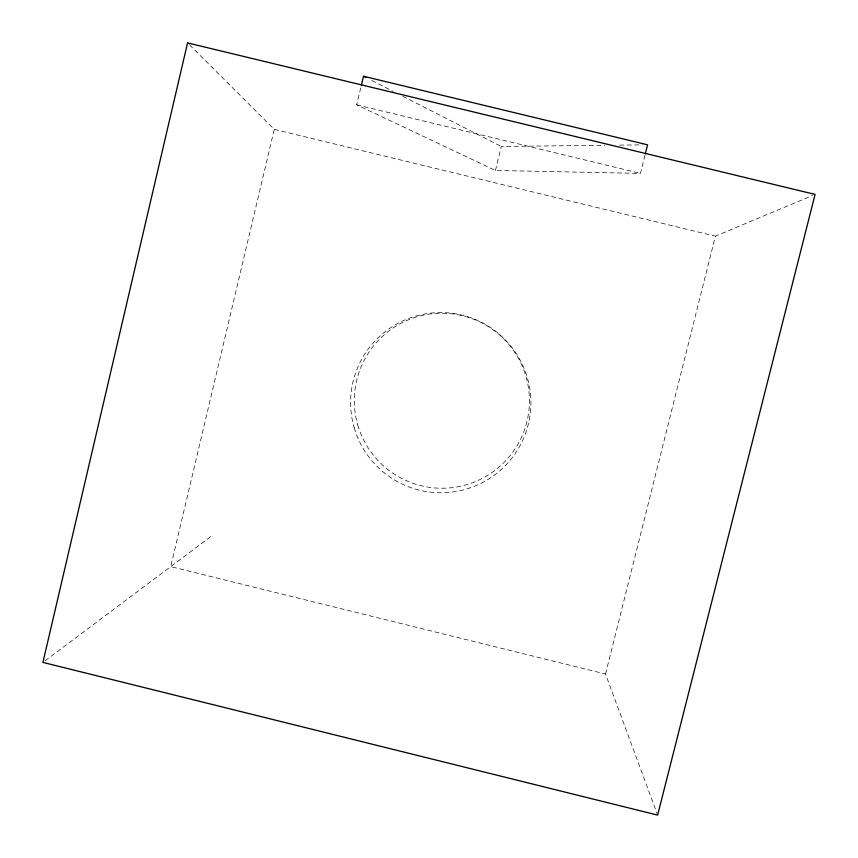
<?xml version="1.0" encoding="UTF-8"?>
<svg xmlns="http://www.w3.org/2000/svg" width="858" height="858" viewBox="0 0 858 858"><rect width="100%" height="100%" fill="white"/><g stroke="black" fill="none" stroke-linecap="round" stroke-linejoin="round"><path stroke-width="0.64" stroke-dasharray="4.29 3.22" d="M189.446 44.777L274.249 129.365L170.731 566.612L605.512 674.013L657.174 813.856M644.991 155.201L640.476 173.402L495.441 170.452L356.681 104.826L361.036 86.647M495.441 170.452L501.286 146.471L605.019 145.292M605.512 674.013L715.39 236.175L812.633 195.442M45.034 660.81L210.886 536.518M619.648 145.12L642.245 144.863M356.681 104.826L640.476 173.402M274.249 129.365L715.39 236.175M371.825 80.491L393.211 91.388M402.713 96.225L501.286 146.471M354.15 427.627A90.176 90.058 30.3 0 0 505.759 465.154A90.176 90.058 30.3 0 0 462.323 315.218A90.176 90.058 30.3 0 0 354.15 427.627M357.765 424.978A87.591 87.484 30.2 0 0 505.019 461.422A87.591 87.484 30.2 0 0 462.827 315.787A87.591 87.484 30.2 0 0 357.765 424.978"/><path stroke-width="1.29" d="M361.347 85.35L363.513 76.255L647.565 144.809L645.313 153.904M363.513 76.255L365.894 77.467M187.57 42.9L42.911 662.408L657.636 815.1L815.089 194.412L187.57 42.9"/></g></svg>
